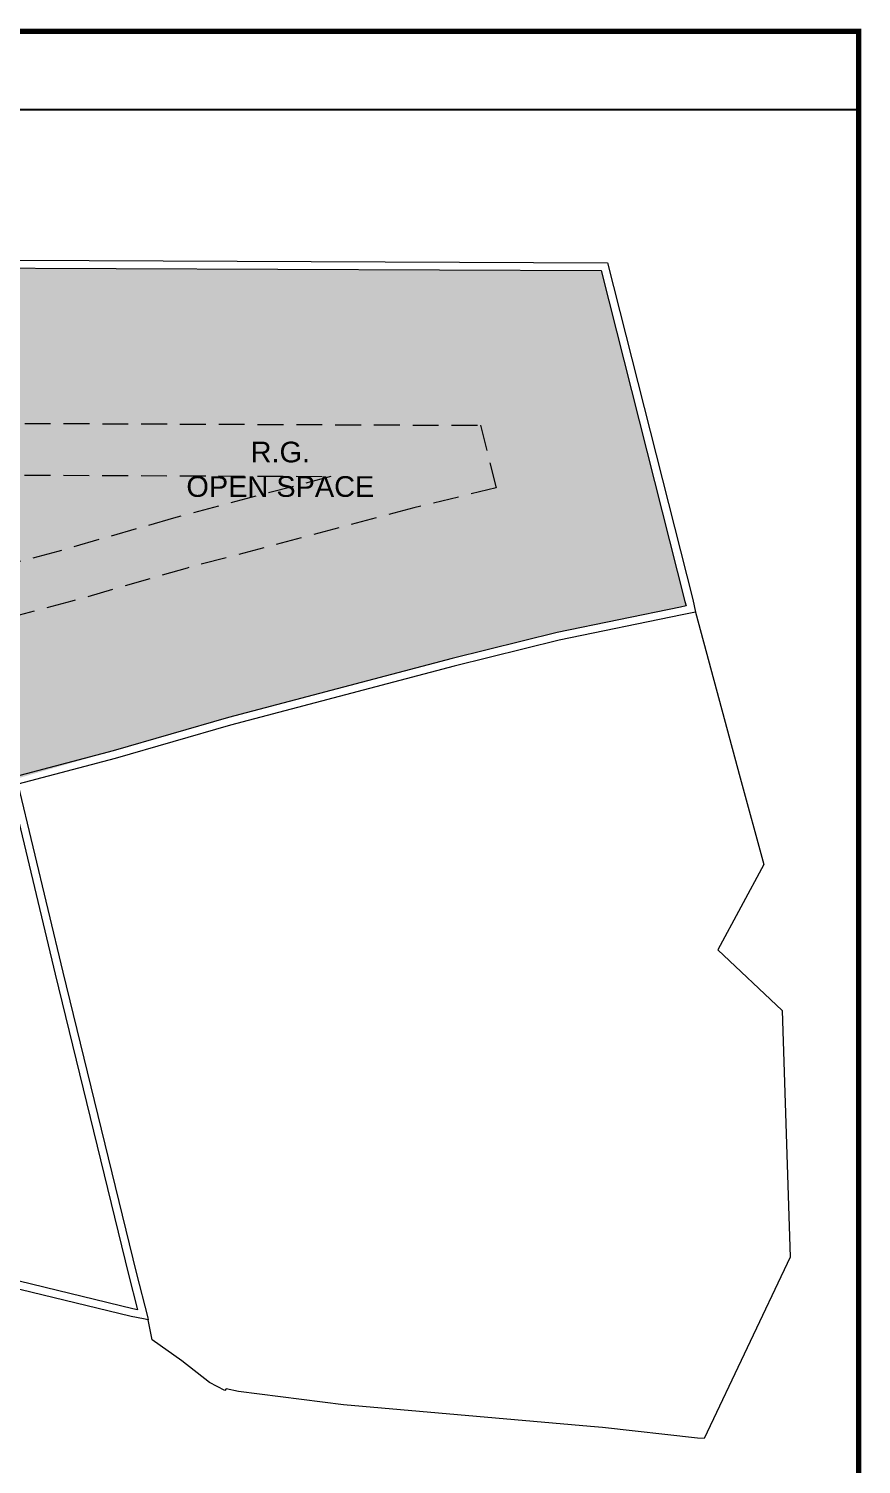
# Model space of a CAD drawing. Header units: inches. Extents: x 27644242 to 29005101, y -955243 to 216979.
# Drawn here: x 28774097 to 28798238, y -46130 to -4503 of the extents above; entities that cross this region are included whole.
import ezdxf

# ---------------------------------------------------------------- set-up
doc = ezdxf.new("R2010")
doc.units = ezdxf.units.IN
doc.header["$MEASUREMENT"] = 0
doc.linetypes.add('01-Xref Col Podium Lvl-1$0$HIDDEN', pattern=[0.375, 0.25, -0.125])
doc.layers.get('Defpoints').update_dxf_attribs({"color": 8})
doc.layers.add('HATCH', color=9, linetype='Continuous')
doc.layers.add('text', color=7, linetype='Continuous')
doc.layers.add('RVA Site Boundary', color=17, linetype='Continuous', lineweight=15)
doc.styles.add('AMITS', font='arial.ttf')

msp = doc.modelspace()

# ---------------------------------------------------------------- hatches: boundary and pattern name
at = {"layer": 'HATCH', "ltscale": 500, "true_color": 0x1f7f00, "transparency": 33554508}
h = msp.add_hatch(color=86, dxfattribs=at)
h.dxf.hatch_style = 1
h.paths.add_polyline_path([(28779889.8, -24478.9), (28786372.8, -22761.1), (28789422.2, -22012.5), (28792994.8, -21275.9), (28793157.2, -21242.4), (28793126.1, -21109.9), (28790698.8, -11517.1), (28767243.5, -11419.1), (28742984.1, -11400.2), (28728662.3, -11394.9), (28716553.2, -11430.6), (28716553.2, -17233.2), (28773507.9, -17233.2), (28773507.9, -26318.4)])

# ---------------------------------------------------------------- linework, layer by layer
at = {"layer": 'Defpoints', "linetype": 'Continuous', "const_width": 154.4}
msp.add_lwpolyline([(28798160.5, -4580.3), (28798160.5, -78830.3), (28689573.8, -78830.3), (28689573.8, -4580.3)], close=True, dxfattribs=at)
at = {"layer": 'Defpoints', "color": 1, "ltscale": 500}
msp.add_lwpolyline([(28689580.5, -55152.3), (28798167.2, -55152.3), (28798167.2, -6857.1), (28689580.5, -6857.1)], close=True, dxfattribs=at)
at = {"layer": 'RVA Site Boundary', "ltscale": 500}
for points in [[(28728662, -11164.9), (28742984.3, -11170.2), (28767244.1, -11189.1), (28790878.1, -11287.9), (28793349.5, -21055.4), (28793435.1, -21419.8)], [(28728662, -11164.9), (28742984.3, -11170.2), (28767244.1, -11189.1), (28790878.1, -11287.9), (28793349.5, -21055.4), (28793435.1, -21419.8)], [(28793435.2, -21419.9), (28794721.5, -26222.5), (28795413.7, -28737.2), (28794073.8, -31207.7), (28795944.9, -32967.2), (28796175.2, -40127.7), (28793681.5, -45385.7), (28793488, -45369.8), (28790734.3, -45061.8), (28790385.6, -45031.5), (28783224.8, -44409.6), (28780183.8, -44020.9), (28779817.5, -43937), (28779787.8, -43989.1), (28779337.3, -43755.7), (28778540.3, -43128.9), (28777677.1, -42525.5), (28777564.3, -41938.8), (28777427, -41913.4), (28777067.6, -41847), (28769049.4, -39900.6)], [(28793435.2, -21419.9), (28794721.5, -26222.5), (28795413.7, -28737.2), (28794073.8, -31207.7), (28795944.9, -32967.2), (28796175.2, -40127.7), (28793681.5, -45385.7), (28793488, -45369.8), (28790734.3, -45061.8), (28790385.6, -45031.5), (28783224.8, -44409.6), (28780183.8, -44020.9), (28779817.5, -43937), (28779787.8, -43989.1), (28779337.3, -43755.7), (28778540.3, -43128.9), (28777677.1, -42525.5), (28777564.3, -41938.8), (28777427, -41913.4), (28777067.6, -41847), (28769049.4, -39900.6)]]:
    msp.add_lwpolyline(points, dxfattribs=at)
at = {"layer": 'RVA Site Boundary', "color": 5, "ltscale": 500}
for points in [[(28728662, -11164.9), (28742984.3, -11170.2), (28767244.1, -11189.1), (28790878.1, -11287.9)], [(28790878.1, -11287.9), (28793349.5, -21055.4), (28793435.1, -21419.8), (28793041.3, -21501.1), (28789472.8, -22236.9), (28786429.7, -22984), (28779951.2, -24700.6), (28776603.4, -25665.5), (28773784, -26409.5), (28775090.3, -31859.6), (28777208.4, -40568.4), (28777553.9, -41884.6), (28777564.3, -41938.8), (28777427, -41913.4), (28777067.6, -41847), (28769049.4, -39900.6), (28764436, -41380.1), (28762589.1, -41862.4), (28762074.2, -41908.2), (28755917.6, -41736), (28750270.6, -41922), (28749606.4, -41982.6), (28742304.8, -42399.5), (28734332.8, -43125.1)], [(28767243.5, -11419.1), (28790698.8, -11517.1), (28793126.1, -21109.9), (28793157.2, -21242.4), (28792994.8, -21275.9), (28789422.2, -22012.5), (28786372.8, -22761.1), (28779889.8, -24478.9), (28776542.2, -25443.8), (28773507.9, -26244.4), (28774866.7, -31913.6), (28776985.4, -40624.7), (28777253.8, -41647.5), (28777115.6, -41622), (28769040.8, -39661.8)]]:
    msp.add_lwpolyline(points, dxfattribs=at)
at = {"layer": 'RVA Site Boundary', "linetype": '01-Xref Col Podium Lvl-1$0$HIDDEN', "ltscale": 3000}
for points in [[(28728668.1, -15894.9), (28742981.5, -15900.2), (28767232.3, -15919.1), (28787191.9, -16002.5), (28787650.3, -17813.8), (28785259.9, -18400.7), (28778690.3, -20141.5), (28775344.9, -21105.7), (28768106.5, -23015.6), (28770492.4, -32969.8), (28771116.3, -35535), (28768872.1, -34990.2), (28763115.2, -36836.4), (28761838.7, -37169.8), (28755905.9, -37003.9), (28749977.9, -37199.1), (28749256.9, -37264.8), (28741955.5, -37681.7), (28733624.9, -38440)], [(28728670, -17394.9), (28742980.7, -17400.2), (28767228.6, -17419.1), (28782861.6, -17484.4), (28778290.4, -18695.7), (28774945.8, -19659.7), (28766306.1, -21939.3), (28769034.3, -33321.9), (28769076.8, -33496.3), (28768815.9, -33433), (28762696.4, -35395.5), (28761666.7, -35664.4), (28755902.2, -35503.2), (28749885, -35701.4), (28749146.1, -35768.7), (28741844.7, -36185.6), (28733400.5, -36954.2)]]:
    msp.add_lwpolyline(points, dxfattribs=at)

# ---------------------------------------------------------------- texts
at = {"layer": 'text', "ltscale": 100, "insert": (28773183.1, -16477.6), "char_height": 600, "width": 16420.071, "attachment_point": 1, "style": 'AMITS'}
msp.add_mtext('\\pxqc;R.G.\\POPEN SPACE', dxfattribs=at)

doc.saveas('drawing.dxf')
